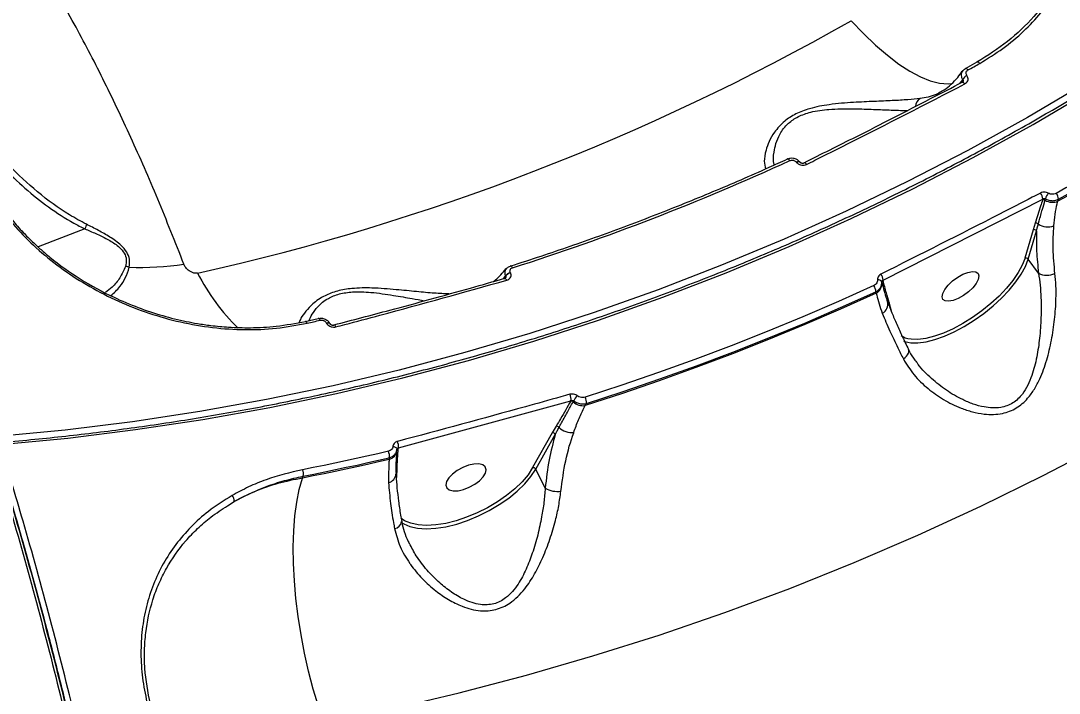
# Model space of a CAD drawing. Header units: millimetres. Extents: x -4335 to 4318, y -3792 to 3101.
# Drawn here: x 1755.5 to 1968.5, y 21.6 to 159.6 of the extents above; entities that cross this region are included whole.
import ezdxf

# ---------------------------------------------------------------- set-up
doc = ezdxf.new("R2010")
doc.units = ezdxf.units.MM
doc.layers.add('DIKOM_ОБЪЕКТ', color=7, linetype='Continuous')
doc.layers.add('DIKOM_РАЗМЕР_ОБЪЕКТА', color=7, linetype='Continuous')
doc.styles.add('style1', font='arial.ttf', dxfattribs={"width": 0.8})
doc.dimstyles.new('1-50', dxfattribs={"dimtxt": 300, "dimasz": 200, "dimexe": 100, "dimexo": 0, "dimgap": 100, "dimtad": 1, "dimtxsty": 'style1', "dimcen": 200, "dimclrd": 7, "dimclre": 7, "dimclrt": 7, "dimadec": 1, "dimazin": 2, "dimtfac": 1, "dimtmove": 0, "dimatfit": 2, "dimfxl": 0, "dimlwd": 25, "dimlwe": 18, "dimarcsym": 0})

# ---------------------------------------------------------------- blocks, each defined once
blk = doc.blocks.new('*D2')
at = {"layer": 'Defpoints', "color": 0, "transparency": 16777216}
for p in [(2711.72, 601.17), (-2007.01, 181.47), (-2007.01, -2298.93)]:
    blk.add_point(p, dxfattribs=at)
at = {"layer": 'DIKOM_РАЗМЕР_ОБЪЕКТА', "color": 7, "lineweight": 18, "transparency": 16777216}
for p, q in [((2711.72, 601.17), (2711.72, -2398.93)), ((-2007.01, 181.47), (-2007.01, -2398.93))]:
    blk.add_line(p, q, dxfattribs=at)
at = {"layer": 'DIKOM_РАЗМЕР_ОБЪЕКТА', "color": 7, "lineweight": 25, "transparency": 16777216}
blk.add_line((2511.72, -2298.93), (-1807.01, -2298.93), dxfattribs=at)
at = {"layer": 'DIKOM_РАЗМЕР_ОБЪЕКТА', "color": 7, "transparency": 16777216}
for points in [[(-1807.01, -2265.6), (-1807.01, -2332.27), (-2007.01, -2298.93)], [(2511.72, -2265.6), (2511.72, -2332.27), (2711.72, -2298.93)]]:
    blk.add_solid(points, dxfattribs=at)
at = {"layer": 'DIKOM_РАЗМЕР_ОБЪЕКТА', "color": 7, "transparency": 16777216, "insert": (-22.56, -2045.76), "char_height": 300, "attachment_point": 5, "style": 'style1'}
blk.add_mtext('4750', dxfattribs=at)

msp = doc.modelspace()

# ---------------------------------------------------------------- linework, layer by layer
at = {"layer": 'DIKOM_ОБЪЕКТ', "color": 7, "linetype": 'Continuous', "lineweight": 15}
for p, q in [((1949.32, 149.829), (1951.705, 151.176)), ((1948.126, 146.727), (1948.737, 147.506)), ((1948.752, 147.487), (1948.567, 146.957)), ((1948.658, 146.982), (1948.646, 146.976)), ((1948.737, 147.506), (1948.752, 147.487)), ((1949.601, 148.371), (1949.586, 148.39)), ((1914.612, 130.593), (1914.626, 130.573)), ((1915.345, 130.627), (1915.365, 130.6)), ((1916.208, 130.469), (1916.195, 130.463)), ((1932.394, 106.371), (1965.159, 123.029)), ((1965.159, 123.029), (1965.097, 122.818)), ((1965.618, 122.775), (1965.705, 123.074)), ((1968.283, 122.597), (1968.394, 122.984)), ((1963.614, 118.056), (1963.186, 116.704)), ((1768.668, 116.911), (1759.077, 113.205)), ((1963.186, 116.704), (1961.479, 110.871)), ((1962.161, 110.686), (1963.869, 116.519)), ((1961.479, 110.871), (1961.448, 110.769)), ((1964.299, 107.789), (1962.161, 110.686)), ((1854.483, 106.672), (1854.976, 107.191)), ((1854.987, 107.17), (1854.768, 106.736)), ((1854.817, 106.744), (1854.803, 106.741)), ((1854.976, 107.191), (1854.987, 107.17)), ((1855.977, 107.91), (1855.966, 107.931)), ((1932.407, 106.316), (1932.394, 106.371)), ((1930.913, 103.995), (1930.986, 103.699)), ((1932.858, 103.351), (1933.285, 102.005)), ((1933.683, 101.774), (1933.407, 102.737)), ((1933.3, 101.983), (1933.222, 102.165)), ((1934.172, 99.763), (1933.683, 101.774)), ((1813.898, 97.925), (1816.562, 98.529)), ((1818.192, 97.617), (1818.202, 97.596)), ((1819.773, 97.176), (1819.758, 97.172)), ((1939.304, 89.568), (1939.165, 89.781)), ((1832.989, 71.956), (1868.384, 81.637)), ((1868.384, 81.637), (1868.341, 81.56)), ((1868.825, 81.404), (1868.962, 81.646)), ((1871.323, 80.644), (1871.549, 81.056)), ((1864.548, 75.059), (1860.527, 67.906)), ((1861.151, 67.574), (1865.172, 74.727)), ((1865.359, 76.442), (1864.548, 75.059)), ((1832.614, 70.688), (1832.543, 69.626)), ((1832.691, 71.635), (1832.668, 71.359)), ((1832.972, 71.762), (1832.989, 71.956)), ((1831.123, 69.94), (1831.093, 69.585)), ((1813.313, 65.77), (1813.466, 66.153)), ((1832.573, 65.446), (1832.644, 66.26)), ((1832.644, 66.26), (1832.711, 67.473)), ((1863.1, 63.683), (1861.151, 67.574)), ((1797.952, 60.06), (1799.284, 60.954))]:
    msp.add_line(p, q, dxfattribs=at)
at = {"layer": 'DIKOM_ОБЪЕКТ', "color": 7, "linetype": 'Continuous', "lineweight": 15, "flags": 128}
for points in [[(2020.294, 178.421), (2009.042, 170.051), (1997.58, 161.994), (1985.917, 154.256), (1974.06, 146.843), (1962.017, 139.759), (1949.795, 133.008), (1937.403, 126.596), (1924.85, 120.526), (1912.142, 114.803), (1899.289, 109.429), (1886.298, 104.41), (1873.179, 99.747), (1859.94, 95.444), (1846.59, 91.504), (1833.137, 87.929), (1819.59, 84.722), (1805.958, 81.885), (1792.25, 79.42), (1778.475, 77.328), (1764.643, 75.611), (1750.761, 74.269)], [(1751.272, 72.64), (1765.196, 73.985), (1779.07, 75.708), (1792.887, 77.806), (1806.636, 80.279), (1820.309, 83.125), (1833.896, 86.341), (1847.39, 89.927), (1860.781, 93.878), (1874.06, 98.194), (1887.219, 102.871), (1900.248, 107.906), (1913.14, 113.296), (1925.886, 119.036), (1938.478, 125.124), (1950.907, 131.556), (1963.165, 138.327), (1975.245, 145.433), (1987.137, 152.868), (1998.836, 160.629), (2010.332, 168.71), (2021.618, 177.106)], [(1925.854, 159.608), (1928.371, 156.975), (1930.853, 154.606), (1933.282, 152.519), (1935.639, 150.732), (1937.905, 149.257), (1940.064, 148.107), (1942.096, 147.29), (1943.988, 146.813), (1945.725, 146.679), (1946.589, 146.75)], [(1949.84, 149.508), (1949.744, 149.617), (1949.65, 149.707), (1949.56, 149.776), (1949.478, 149.822), (1949.404, 149.843), (1949.343, 149.838), (1949.322, 149.83)], [(1951.705, 151.177), (1951.729, 151.186), (1951.79, 151.191), (1951.864, 151.17), (1951.947, 151.125), (1952.037, 151.056), (1952.132, 150.966), (1952.229, 150.858)], [(1949.145, 146.639), (1949.041, 146.765), (1948.939, 146.866), (1948.844, 146.939), (1948.758, 146.98), (1948.686, 146.989), (1948.658, 146.982)], [(1983.545, 133.268), (1981.607, 132.104), (1979.663, 130.949), (1977.715, 129.802), (1975.763, 128.664), (1973.806, 127.534), (1971.844, 126.413), (1969.878, 125.3), (1967.907, 124.196)], [(1968.394, 122.984), (1970.369, 124.091), (1972.34, 125.206), (1974.306, 126.33), (1976.268, 127.462), (1978.225, 128.603), (1980.177, 129.752), (1982.124, 130.91), (1984.067, 132.076)], [(1913.283, 130.905), (1913.196, 131.018), (1913.109, 131.112), (1913.025, 131.184), (1912.947, 131.232), (1912.876, 131.254), (1912.815, 131.25), (1912.809, 131.248)], [(1914.612, 130.593), (1914.756, 130.655), (1914.893, 130.699), (1915.021, 130.722), (1915.134, 130.724), (1915.229, 130.706), (1915.304, 130.667), (1915.345, 130.627)], [(1914.626, 130.573), (1914.77, 130.636), (1914.908, 130.679), (1915.035, 130.703), (1915.148, 130.705), (1915.244, 130.687), (1915.319, 130.648), (1915.361, 130.605)], [(1916.71, 130.133), (1916.606, 130.259), (1916.502, 130.359), (1916.404, 130.43), (1916.315, 130.47), (1916.237, 130.477), (1916.208, 130.469)], [(1984.066, 131.752), (1982.11, 130.577), (1980.148, 129.412), (1978.183, 128.254), (1976.212, 127.106), (1974.237, 125.966), (1972.257, 124.834), (1970.273, 123.711), (1968.283, 122.597)], [(1961.448, 110.769), (1960.935, 109.443), (1960.114, 107.92), (1959.034, 106.335), (1957.719, 104.723), (1956.197, 103.119), (1954.502, 101.558), (1952.671, 100.075), (1950.745, 98.702), (1948.764, 97.469), (1946.773, 96.403), (1944.815, 95.527), (1942.933, 94.861), (1941.169, 94.419), (1939.56, 94.211), (1938.142, 94.241), (1937.512, 94.347)], [(1856.426, 108.934), (1856.352, 109.053), (1856.277, 109.151), (1856.202, 109.227), (1856.131, 109.277), (1856.064, 109.301), (1856.005, 109.298)], [(1936.61, 93.912), (1936.863, 93.812), (1938.095, 93.536), (1939.557, 93.505), (1941.216, 93.719), (1943.036, 94.175), (1944.976, 94.862), (1946.996, 95.765), (1949.049, 96.864), (1951.091, 98.136), (1953.079, 99.552), (1954.967, 101.082), (1956.714, 102.691), (1958.284, 104.345), (1959.64, 106.008), (1960.753, 107.642), (1961.6, 109.213), (1962.161, 110.686)], [(1855.202, 106.366), (1855.124, 106.501), (1855.044, 106.611), (1854.965, 106.689), (1854.89, 106.735), (1854.822, 106.745), (1854.817, 106.744)], [(1948.787, 107.577), (1949.824, 107.985), (1950.737, 108.159), (1951.452, 108.084), (1951.91, 107.768), (1952.075, 107.235), (1951.934, 106.529), (1951.497, 105.707), (1950.8, 104.836), (1949.899, 103.986), (1948.868, 103.226), (1947.79, 102.617), (1946.753, 102.209), (1945.84, 102.036), (1945.125, 102.11), (1944.667, 102.427), (1944.502, 102.959), (1944.643, 103.665), (1945.08, 104.487), (1945.777, 105.359), (1946.678, 106.209), (1947.709, 106.969), (1948.787, 107.577)], [(1930.51, 105.25), (1923.258, 101.997), (1915.96, 98.855), (1908.617, 95.825), (1901.23, 92.906), (1893.801, 90.1), (1886.332, 87.406), (1878.824, 84.827), (1871.278, 82.361)], [(1930.986, 103.699), (1923.682, 100.421), (1916.332, 97.255), (1908.935, 94.202), (1901.495, 91.261), (1894.012, 88.435), (1886.488, 85.723), (1878.924, 83.126), (1871.323, 80.644)], [(1871.549, 81.056), (1879.112, 83.527), (1886.637, 86.112), (1894.123, 88.811), (1901.568, 91.624), (1908.972, 94.549), (1916.331, 97.587), (1923.646, 100.736), (1930.913, 103.995)], [(1816.942, 98.154), (1816.878, 98.275), (1816.811, 98.376), (1816.743, 98.453), (1816.676, 98.505), (1816.613, 98.529), (1816.562, 98.529)], [(1818.192, 97.617), (1818.345, 97.648), (1818.49, 97.66), (1818.621, 97.653), (1818.734, 97.627), (1818.826, 97.582), (1818.895, 97.521), (1818.924, 97.476)], [(1818.202, 97.596), (1818.356, 97.627), (1818.501, 97.639), (1818.631, 97.632), (1818.745, 97.606), (1818.837, 97.561), (1818.906, 97.5), (1818.937, 97.452)], [(1820.172, 96.801), (1820.092, 96.937), (1820.01, 97.045), (1819.928, 97.123), (1819.849, 97.167), (1819.777, 97.176), (1819.773, 97.176)], [(1937.512, 94.347), (1936.947, 94.509), (1936.119, 94.924)], [(1936.574, 90.205), (1936.918, 90.478), (1937.208, 90.773), (1937.436, 91.078), (1937.593, 91.384), (1937.674, 91.68), (1937.676, 91.957), (1937.609, 92.186)], [(1817.721, 15.52), (1831.644, 18.437), (1845.487, 21.7), (1859.243, 25.308), (1872.905, 29.257), (1886.464, 33.546), (1899.914, 38.173), (1913.247, 43.135), (1926.456, 48.429), (1939.533, 54.053), (1952.471, 60.002), (1965.263, 66.276), (1977.903, 72.868), (1990.383, 79.777), (2002.696, 86.998)], [(1830.942, 71.27), (1828.747, 70.765), (1826.551, 70.269), (1824.351, 69.782), (1822.15, 69.305), (1819.947, 68.838), (1817.741, 68.38), (1815.534, 67.931), (1813.324, 67.491)], [(1831.88, 72.282), (1832.052, 72.247), (1832.213, 72.197), (1832.357, 72.132), (1832.48, 72.055), (1832.578, 71.968), (1832.647, 71.874), (1832.687, 71.776), (1832.694, 71.676)], [(1831.093, 69.585), (1828.878, 69.074), (1826.661, 68.573), (1824.442, 68.082), (1822.22, 67.601), (1819.997, 67.129), (1817.771, 66.666), (1815.543, 66.213), (1813.313, 65.77)], [(1813.466, 66.153), (1815.68, 66.593), (1817.893, 67.043), (1820.103, 67.502), (1822.311, 67.971), (1824.518, 68.449), (1826.722, 68.936), (1828.924, 69.433), (1831.123, 69.94)], [(1847.36, 68.384), (1846.183, 67.936), (1845.062, 67.324), (1844.086, 66.596), (1843.335, 65.812), (1842.87, 65.036), (1842.728, 64.33), (1842.921, 63.752), (1843.434, 63.348), (1844.224, 63.151), (1845.227, 63.177), (1846.364, 63.424), (1847.54, 63.872), (1848.662, 64.485), (1849.638, 65.212), (1850.388, 65.996), (1850.854, 66.772), (1850.995, 67.478), (1850.802, 68.057), (1850.29, 68.461), (1849.5, 68.658), (1848.496, 68.631), (1847.36, 68.384)], [(1833.493, 56.725), (1834.073, 56.348), (1835.37, 55.801), (1836.923, 55.467), (1838.698, 55.353), (1840.655, 55.462), (1842.753, 55.79), (1844.946, 56.331), (1847.184, 57.074), (1849.42, 58), (1851.604, 59.092), (1853.689, 60.324), (1855.628, 61.669), (1857.38, 63.099), (1858.906, 64.581), (1860.172, 66.084), (1861.151, 67.574)], [(1860.527, 67.906), (1859.578, 66.461), (1858.35, 65.004), (1856.87, 63.566), (1855.171, 62.18), (1853.291, 60.875), (1851.269, 59.68), (1849.151, 58.622), (1846.983, 57.723), (1844.813, 57.004), (1842.687, 56.479), (1840.652, 56.16), (1838.754, 56.055), (1837.033, 56.166), (1835.527, 56.49), (1834.807, 56.755)], [(1817.721, 15.52), (1816.572, 18.929), (1815.518, 22.472), (1814.569, 26.119), (1813.732, 29.834), (1813.015, 33.586), (1812.426, 37.339), (1811.969, 41.059), (1811.648, 44.712), (1811.467, 48.265), (1811.428, 51.686), (1811.529, 54.944), (1811.772, 58.007), (1812.152, 60.85), (1812.668, 63.445), (1813.313, 65.77)], [(1834.807, 56.755), (1834.27, 57.02), (1833.483, 57.565)]]:
    msp.add_lwpolyline(points, dxfattribs=at)
at = {"layer": 'DIKOM_ОБЪЕКТ', "color": 7, "linetype": 'Continuous', "lineweight": 15}
for centre, radius, start, end in [((1685.872, 581.316), 485.21, 282.61182, 299.64299), ((1707.435, 581.315), 495.194, 299.3088, 299.62617), ((1950.356, 146.802), 1.765, 115.85256, 156.50003), ((1950.37, 146.783), 1.764, 115.83962, 156.50204), ((1941.033, 141.974), 1.961, 122.44602, 177.59483), ((1705.288, 584.614), 499.113, 287.62657, 294.62824), ((1962.96, 122.904), 2.203, 3.25616, 37.95025), ((1969.512, 121.867), 3.994, 143.9468, 162.40475), ((1966.28, 122.838), 2.119, 3.95491, 39.85594), ((1965.315, 122.272), 0.587, 58.95168, 111.71823), ((1967.124, 125.285), 2.927, 239.01908, 293.33357), ((1963.82, 117.494), 0.599, 45.2699, 110.18679), ((1966.171, 120.612), 3.312, 234.37597, 292.6369), ((1963.404, 116.158), 0.588, 37.84953, 111.72772), ((1961.697, 110.325), 0.588, 37.85024, 111.727), ((1776.88, 106.628), 2.568, 69.20097, 87.61872), ((1780.027, 171.552), 62.564, 267.95228, 278.24836), ((1829.606, 127.009), 42.386, 206.92762, 225.97249), ((1856.37, 106.359), 1.623, 104.4176, 149.17849), ((1856.381, 106.338), 1.623, 104.42279, 149.16943), ((1930.328, 106.343), 2.066, 0.76304, 37.93868), ((1966.033, 111.414), 4.019, 244.43575, 293.92109), ((1928.764, 103.996), 2.149, 359.99099, 35.69583), ((1929.879, 105.725), 2.308, 298.64268, 3.99633), ((1931.421, 105.609), 0.848, 32.0613, 101.26699), ((1932.642, 105.92), 0.461, 120.61978, 184.20061), ((1933.637, 102.347), 0.453, 120.53832, 203.71179), ((1931.263, 101.437), 2.109, 297.91342, 15.01326), ((1933.937, 101.359), 0.486, 121.52698, 160.99425), ((1706.216, 580.882), 495.264, 282.60244, 282.91879), ((1866.088, 81.899), 2.311, 353.49017, 27.19223), ((1868.406, 80.931), 0.632, 48.35495, 95.85625), ((1870.907, 83.762), 3.146, 228.57037, 277.5939), ((1872.223, 80.051), 3.631, 134.26833, 153.92965), ((1869.35, 81.28), 2.21, 354.17664, 29.29464), ((1864.612, 74.426), 0.636, 28.29413, 95.77998), ((1865.405, 75.792), 0.652, 34.93914, 93.97597), ((1868.556, 78.826), 3.732, 225.4727, 276.11803), ((1830.842, 72.292), 2.172, 351.1048, 27.11693), ((1828.895, 70.314), 2.259, 350.46015, 25.03272), ((1830.574, 71.628), 2.108, 284.24254, 353.85249), ((1833.089, 71.358), 0.421, 106.10683, 172.75306), ((1811.227, 66.593), 2.282, 348.88251, 23.19472), ((1830.5, 66.759), 1.996, 283.8539, 355.85052), ((1832.864, 67.023), 0.476, 108.84507, 143.56692), ((1860.591, 67.273), 0.636, 28.28265, 95.79146), ((1797.795, 61.153), 1.502, 352.35639, 43.92329), ((1865.671, 68.296), 5.281, 240.86224, 276.96595), ((1831.869, 57.176), 1.811, 280.52396, 349.99274)]:
    msp.add_arc(centre, radius, start, end, dxfattribs=at)
for points, knots in [([(2295.347, -332.233), (2295.84, -330.516), (2297.179, -325.857), (2298.649, -317.454), (2299.526, -306.808), (2299.521, -295.251), (2298.653, -282.855), (2296.918, -269.671), (2294.317, -255.736), (2290.835, -241.057), (2286.497, -225.674), (2281.321, -209.64), (2275.336, -193.031), (2268.566, -175.924), (2261.027, -158.367), (2252.714, -140.381), (2243.658, -122.005), (2233.893, -103.299), (2223.466, -84.35), (2212.424, -65.248), (2200.939, -46.284), (2189.045, -27.496), (2176.794, -8.913), (2164.075, 9.647), (2150.944, 28.105), (2137.457, 46.379), (2123.474, 64.646), (2108.996, 82.863), (2094.04, 100.99), (2078.836, 118.746), (2063.454, 136.051), (2047.965, 152.823), (2032.419, 169.004), (2016.839, 184.554), (2001.252, 199.462), (1985.706, 213.686), (1970.273, 227.164), (1955.031, 239.815), (1940.976, 250.897), (1932.121, 257.422), (1928.168, 260.334)], [0, 0, 0, 0, 0.0156522, 0.0424894, 0.0694113, 0.0963764, 0.1233415, 0.1502633, 0.1771006, 0.203938, 0.23086, 0.257825, 0.2847901, 0.311712, 0.3385494, 0.3653868, 0.3923086, 0.4192737, 0.4462386, 0.4731606, 0.499998, 0.5258462, 0.55177, 0.5777322, 0.6036945, 0.6296183, 0.6554665, 0.6823039, 0.7092259, 0.736191, 0.7631561, 0.7900781, 0.8169154, 0.8437529, 0.8706749, 0.89764, 0.9246051, 0.9515272, 0.9783645, 1, 1, 1, 1]), ([(1789.003, 109.636), (1787.227, 114.134), (1783.676, 123.131), (1778.119, 135.794), (1772.403, 147.809), (1766.315, 159.474), (1759.873, 170.634), (1753.079, 181.141), (1746.095, 190.688), (1738.934, 199.195), (1731.613, 206.6), (1724.367, 212.669), (1717.219, 217.451), (1710.193, 221.01), (1703.088, 223.498), (1695.933, 224.68), (1691, 225.018), (1688.499, 224.611), (1688.378, 224.591)], [0, 0, 0, 0, 0.061174, 0.122348, 0.1841307, 0.2459136, 0.3142128, 0.3825654, 0.4508641, 0.5211759, 0.5915468, 0.661857, 0.7280083, 0.7942089, 0.8603583, 0.9284175, 0.9965322, 1, 1, 1, 1]), ([(1952.229, 150.858), (1953.842, 151.848), (1957.069, 153.83), (1961.248, 157.348), (1964.866, 161.171), (1967.884, 165.253), (1970.344, 169.597), (1972.188, 174.153), (1973.416, 178.843), (1974.013, 183.602), (1973.949, 188.356), (1973.25, 193.037), (1971.94, 197.551), (1970.018, 201.821), (1967.592, 205.836), (1965.536, 208.248), (1964.51, 209.453)], [0, 0, 0, 0, 0.0751084, 0.1502147, 0.2212828, 0.2925773, 0.3636453, 0.43477, 0.506124, 0.5772492, 0.6483401, 0.7196578, 0.7907514, 0.8604275, 0.9303188, 1, 1, 1, 1]), ([(1972.651, 189.659), (1972.781, 188.735), (1973.128, 186.285), (1972.974, 182.224), (1972.277, 177.578), (1970.939, 173.008), (1968.989, 168.593), (1966.466, 164.385), (1962.925, 159.856), (1958.131, 155.203), (1953.808, 152.47), (1951.647, 151.104)], [0, 0, 0, 0, 0.0635697, 0.1685144, 0.2737953, 0.378744, 0.4836756, 0.5889421, 0.6938738, 0.8469367, 1, 1, 1, 1]), ([(1750.955, 73.061), (1753.179, 73.254), (1759.633, 73.815), (1770.29, 74.983), (1782.905, 76.666), (1795.47, 78.666), (1807.977, 80.974), (1820.421, 83.593), (1832.793, 86.518), (1845.088, 89.751), (1857.298, 93.287), (1869.417, 97.126), (1881.439, 101.266), (1893.357, 105.703), (1905.163, 110.437), (1916.853, 115.463), (1928.419, 120.78), (1939.856, 126.385), (1951.157, 132.274), (1962.315, 138.444), (1973.325, 144.892), (1984.182, 151.615), (1994.878, 158.607), (2005.406, 165.87), (2014.098, 172.17), (2019.254, 176.083), (2021.008, 177.414)], [0, 0, 0, 0, 0.0228184, 0.0662181, 0.1096179, 0.1530183, 0.1964189, 0.2398195, 0.28322, 0.3266208, 0.3700211, 0.413422, 0.4568226, 0.5002232, 0.5436238, 0.5870243, 0.6304247, 0.6738252, 0.7172253, 0.7606257, 0.8040259, 0.847426, 0.890826, 0.9342257, 0.9776253, 1, 1, 1, 1]), ([(1726.963, 169.34), (1727.634, 167.697), (1729.456, 163.239), (1732.889, 156.127), (1737.413, 148.123), (1742.539, 140.468), (1747.441, 134.295), (1752.09, 129.241), (1756.34, 125.186), (1761.176, 121.314), (1765.346, 118.602), (1767.917, 117.293), (1768.668, 116.911)], [0, 0, 0, 0, 0.0783345, 0.2125921, 0.3472661, 0.4817925, 0.6158497, 0.6916664, 0.7820721, 0.8726188, 0.9628131, 1, 1, 1, 1]), ([(1944.397, 145.163), (1944.58, 145.255), (1945.292, 145.613), (1946.408, 146.542), (1947.653, 147.804), (1948.342, 148.836), (1948.638, 149.279)], [0, 0, 0, 0, 0.1122706, 0.4387309, 0.7591075, 1, 1, 1, 1]), ([(1948.706, 149.233), (1948.647, 149.158), (1948.521, 148.996), (1948.426, 148.616), (1948.43, 148.127), (1948.591, 147.726), (1948.72, 147.532), (1948.737, 147.506)], [0, 0, 0, 0, 0.1547991, 0.3361021, 0.6455694, 0.9524499, 1, 1, 1, 1]), ([(1948.684, 149.21), (1948.768, 149.34), (1948.931, 149.594), (1949.201, 149.738), (1949.333, 149.809)], [0, 0, 0, 0, 0.511032, 1, 1, 1, 1]), ([(1949.586, 148.39), (1949.577, 148.403), (1949.509, 148.494), (1949.423, 148.684), (1949.413, 148.926), (1949.481, 149.157), (1949.612, 149.356), (1949.77, 149.461), (1949.84, 149.508)], [0, 0, 0, 0, 0.0340178, 0.2522576, 0.4704887, 0.5979731, 0.8193378, 1, 1, 1, 1]), ([(1916.201, 130.485), (1919.753, 132.255), (1928.396, 136.563), (1939.216, 142.078), (1946.487, 145.871), (1948.65, 146.999)], [0, 0, 0, 0, 0.3288869, 0.8003667, 1, 1, 1, 1]), ([(1948.646, 146.979), (1948.656, 146.984), (1948.714, 147.01), (1948.771, 147.066), (1948.802, 147.113), (1948.803, 147.119), (1948.803, 147.121)], [0, 0, 0, 0, 0.0795083, 0.4494438, 0.8533679, 1, 1, 1, 1]), ([(1948.752, 147.487), (1948.77, 147.462), (1948.816, 147.398), (1948.843, 147.268), (1948.815, 147.169), (1948.802, 147.121)], [0, 0, 0, 0, 0.2434754, 0.6309389, 1, 1, 1, 1]), ([(1949.145, 146.639), (1949.281, 146.726), (1949.553, 146.901), (1949.795, 147.29), (1949.871, 147.716), (1949.789, 148.092), (1949.653, 148.293), (1949.601, 148.371)], [0, 0, 0, 0, 0.2182879, 0.4367871, 0.6530668, 0.8657592, 1, 1, 1, 1]), ([(1916.71, 130.133), (1917.268, 130.412), (1920.059, 131.803), (1930.858, 137.216), (1941.121, 142.504), (1949.145, 146.639)], [0, 0, 0, 0, 0.051709, 0.258553, 1, 1, 1, 1]), ([(1944.356, 145.086), (1943.999, 144.873), (1942.666, 144.077), (1941.116, 143.818), (1939.98, 143.629)], [0, 0, 0, 0, 0.2677586, 1, 1, 1, 1]), ([(1939.98, 143.629), (1939.184, 143.55), (1937.567, 143.39), (1934.336, 143.206), (1930.602, 143.052), (1927.041, 142.903), (1923.909, 142.686), (1921.558, 142.438), (1919.34, 142.078), (1916.999, 141.527), (1914.438, 140.564), (1912.383, 139.213), (1911.023, 137.902), (1909.9, 136.478), (1908.972, 134.792), (1908.245, 132.729), (1907.919, 130.694), (1908.177, 129.705), (1908.303, 129.22)], [0, 0, 0, 0, 0.0804263, 0.1631472, 0.2477756, 0.3344279, 0.3816136, 0.4294015, 0.4661551, 0.5036987, 0.5586286, 0.613687, 0.6502762, 0.687828, 0.7510851, 0.8159294, 0.9096276, 1, 1, 1, 1]), ([(1769.007, 117.846), (1767.838, 118.472), (1764.305, 120.365), (1758.864, 124.387), (1752.381, 130.489), (1747.33, 136.126), (1744.593, 140.093), (1743.837, 141.188)], [0, 0, 0, 0, 0.1153929, 0.3487084, 0.5823902, 0.8848118, 1, 1, 1, 1]), ([(1910.091, 130.016), (1910.063, 130.105), (1909.846, 130.785), (1909.945, 132.323), (1910.369, 134.413), (1911.048, 136.08), (1911.967, 137.491), (1913.102, 138.744), (1914.937, 140.018), (1917.278, 140.836), (1919.434, 141.242), (1921.499, 141.459), (1923.719, 141.552), (1926.661, 141.551), (1930.069, 141.439), (1933.601, 141.298), (1936.098, 141.212), (1937.163, 141.203), (1937.416, 141.201)], [0, 0, 0, 0, 0.0169469, 0.1303518, 0.2036916, 0.2784579, 0.3194399, 0.3614269, 0.4214201, 0.481325, 0.5223552, 0.5645784, 0.6189405, 0.6741009, 0.7736283, 0.8753326, 0.9703524, 1, 1, 1, 1]), ([(1856.004, 109.297), (1858.095, 109.971), (1864.166, 111.926), (1874.141, 115.393), (1885.89, 119.792), (1897.525, 124.494), (1906.475, 128.365), (1911.543, 130.672), (1912.801, 131.245)], [0, 0, 0, 0, 0.1082669, 0.3141933, 0.5201225, 0.7260523, 0.9319819, 1, 1, 1, 1]), ([(1915.384, 130.533), (1915.257, 130.681), (1914.99, 130.991), (1914.48, 131.251), (1913.921, 131.387), (1913.333, 131.396), (1912.931, 131.243), (1912.729, 131.165)], [0, 0, 0, 0, 0.2044048, 0.4300633, 0.5634217, 0.7803045, 1, 1, 1, 1]), ([(1913.283, 130.905), (1913.285, 130.906), (1913.38, 130.948), (1913.588, 131.009), (1913.877, 131.005), (1914.159, 130.937), (1914.415, 130.811), (1914.548, 130.663), (1914.612, 130.593)], [0, 0, 0, 0, 0.0044369, 0.2198317, 0.4356148, 0.5683025, 0.7938637, 1, 1, 1, 1]), ([(1914.626, 130.573), (1914.689, 130.5), (1914.85, 130.312), (1915.225, 130.085), (1915.721, 129.95), (1916.249, 129.953), (1916.557, 130.073), (1916.71, 130.133)], [0, 0, 0, 0, 0.134254, 0.3469613, 0.563223, 0.7817413, 1, 1, 1, 1]), ([(1915.362, 130.607), (1915.376, 130.589), (1915.403, 130.553), (1915.504, 130.483), (1915.639, 130.426), (1915.804, 130.392), (1915.977, 130.395), (1916.117, 130.426), (1916.173, 130.456), (1916.194, 130.467)], [0, 0, 0, 0, 0.1417977, 0.2877457, 0.4279593, 0.5782152, 0.7368239, 0.901596, 1, 1, 1, 1]), ([(1748.315, 125.911), (1749.248, 124.347), (1751.114, 121.221), (1754.846, 116.707), (1759.192, 112.434), (1764.153, 108.495), (1769.634, 104.976), (1775.546, 101.958), (1781.793, 99.508), (1788.277, 97.69), (1794.881, 96.547), (1801.489, 96.126), (1808.024, 96.378), (1812.191, 97.159), (1814.276, 97.55)], [0, 0, 0, 0, 0.0836189, 0.1671663, 0.2504179, 0.333853, 0.417304, 0.5004893, 0.5837392, 0.6671384, 0.7504589, 0.8333972, 0.9166283, 1, 1, 1, 1]), ([(1748.943, 125.791), (1749.701, 124.502), (1751.104, 122.112), (1753.566, 118.906), (1755.832, 116.338), (1757.843, 114.318), (1759.687, 112.624), (1762.794, 109.994), (1767.634, 106.529), (1773.816, 103.145), (1779.56, 100.713), (1784.536, 99.064), (1788.626, 98.057), (1791.922, 97.44), (1794.812, 97.018), (1798.446, 96.678), (1802.939, 96.568), (1808.268, 96.851), (1811.958, 97.549), (1813.947, 97.926)], [0, 0, 0, 0, 0.0700948, 0.1299191, 0.1789175, 0.217478, 0.2495577, 0.2821813, 0.3829603, 0.4841508, 0.5522213, 0.6193346, 0.6817624, 0.711018, 0.746251, 0.7926566, 0.8501619, 0.9191992, 1, 1, 1, 1]), ([(1964.697, 124.259), (1964.137, 123.97), (1961.339, 122.523), (1950.415, 116.898), (1940.069, 111.694), (1931.957, 107.614)], [0, 0, 0, 0, 0.0512238, 0.2561272, 1, 1, 1, 1]), ([(1966.283, 124.217), (1966.242, 124.239), (1966.054, 124.339), (1965.675, 124.444), (1965.154, 124.444), (1964.849, 124.321), (1964.697, 124.259)], [0, 0, 0, 0, 0.0855753, 0.3893361, 0.6947824, 1, 1, 1, 1]), ([(1967.907, 124.196), (1967.757, 124.13), (1967.458, 123.998), (1966.938, 123.984), (1966.541, 124.083), (1966.338, 124.188), (1966.283, 124.217)], [0, 0, 0, 0, 0.2968869, 0.5940277, 0.8894866, 1, 1, 1, 1]), ([(1965.097, 122.818), (1964.974, 122.401), (1964.509, 120.827), (1963.993, 119.23), (1963.614, 118.056)], [0, 0, 0, 0, 0.2646957, 1, 1, 1, 1]), ([(1964.242, 117.92), (1964.3, 118.123), (1964.587, 119.14), (1965.037, 120.767), (1965.44, 122.159), (1965.618, 122.775)], [0, 0, 0, 0, 0.1222936, 0.6114323, 1, 1, 1, 1]), ([(1965.159, 123.029), (1965.212, 123.059), (1965.317, 123.116), (1965.496, 123.137), (1965.627, 123.112), (1965.691, 123.081), (1965.705, 123.074)], [0, 0, 0, 0, 0.3129909, 0.619639, 0.9170585, 1, 1, 1, 1]), ([(1965.705, 123.074), (1965.797, 123.026), (1966.133, 122.848), (1966.792, 122.676), (1967.652, 122.68), (1968.147, 122.883), (1968.394, 122.984)], [0, 0, 0, 0, 0.1105909, 0.4063209, 0.7035084, 1, 1, 1, 1]), ([(1967.446, 117.555), (1967.61, 119.117), (1967.795, 120.887), (1968.232, 122.417), (1968.283, 122.597)], [0, 0, 0, 0, 0.8821296, 1, 1, 1, 1]), ([(1769.007, 117.846), (1769.002, 117.826), (1768.972, 117.708), (1768.881, 117.422), (1768.747, 117.095), (1768.674, 116.917)], [0, 0, 0, 0, 0.0844594, 0.5004986, 1, 1, 1, 1]), ([(1777.791, 109.028), (1777.857, 109.571), (1777.977, 110.557), (1777.363, 112.154), (1775.977, 113.758), (1773.888, 115.228), (1771.443, 116.608), (1769.825, 117.43), (1769.007, 117.846)], [0, 0, 0, 0, 0.1672724, 0.3043238, 0.441675, 0.6370346, 0.8167242, 1, 1, 1, 1]), ([(1963.869, 116.519), (1963.919, 116.721), (1964.035, 117.187), (1964.167, 117.655), (1964.242, 117.92)], [0, 0, 0, 0, 0.4353471, 1, 1, 1, 1]), ([(1967.662, 107.741), (1967.495, 109.471), (1967.157, 112.972), (1967.349, 116.016), (1967.446, 117.555)], [0, 0, 0, 0, 0.4942507, 1, 1, 1, 1]), ([(1768.668, 116.911), (1768.669, 116.912), (1768.671, 116.913), (1768.673, 116.915), (1768.674, 116.916), (1768.674, 116.917)], [0, 0, 0, 0, 0.4507823, 0.8267974, 1, 1, 1, 1]), ([(1768.674, 116.917), (1768.675, 116.916), (1768.851, 116.841), (1769.799, 116.437), (1771.531, 115.682), (1773.794, 114.545), (1775.694, 113.304), (1776.877, 111.923), (1777.304, 110.52), (1777.099, 109.667), (1776.986, 109.194)], [0, 0, 0, 0, 0.0002714, 0.0414522, 0.224301, 0.4065791, 0.5849839, 0.7124806, 0.8404602, 1, 1, 1, 1]), ([(1963.869, 116.519), (1963.844, 115.155), (1963.795, 112.405), (1964.13, 109.336), (1964.299, 107.789)], [0, 0, 0, 0, 0.4960508, 1, 1, 1, 1]), ([(1776.986, 109.194), (1776.63, 108.392), (1775.907, 106.771), (1774.436, 104.961), (1773.366, 104.184), (1772.885, 103.835)], [0, 0, 0, 0, 0.3496548, 0.7077407, 1, 1, 1, 1]), ([(1774.033, 103.208), (1774.662, 103.776), (1775.74, 104.748), (1777.06, 106.768), (1777.546, 108.271), (1777.791, 109.028)], [0, 0, 0, 0, 0.410031, 0.7025144, 1, 1, 1, 1]), ([(1791.815, 107.813), (1791.718, 107.799), (1791.515, 107.769), (1791.091, 107.817), (1790.598, 107.976), (1789.933, 108.35), (1789.49, 108.788), (1789.167, 109.266), (1789.068, 109.488), (1789.003, 109.636)], [0, 0, 0, 0, 0.0767626, 0.1605142, 0.3174143, 0.4661341, 0.7625201, 0.8428522, 1, 1, 1, 1]), ([(1852.432, 106.088), (1852.445, 106.097), (1852.981, 106.455), (1853.887, 107.318), (1854.737, 108.327), (1855.107, 108.767)], [0, 0, 0, 0, 0.0144241, 0.5707076, 1, 1, 1, 1]), ([(1855.155, 108.718), (1855.125, 108.692), (1855.013, 108.594), (1854.881, 108.294), (1854.788, 107.836), (1854.874, 107.426), (1854.964, 107.218), (1854.976, 107.191)], [0, 0, 0, 0, 0.0737243, 0.272483, 0.6116024, 0.9479115, 1, 1, 1, 1]), ([(1855.129, 108.703), (1855.257, 108.843), (1855.5, 109.108), (1855.846, 109.226), (1856.01, 109.282)], [0, 0, 0, 0, 0.5262471, 1, 1, 1, 1]), ([(1855.966, 107.931), (1855.959, 107.944), (1855.909, 108.042), (1855.86, 108.236), (1855.895, 108.465), (1856.006, 108.669), (1856.172, 108.833), (1856.347, 108.903), (1856.426, 108.934)], [0, 0, 0, 0, 0.0340125, 0.25225, 0.4706026, 0.5979399, 0.8192869, 1, 1, 1, 1]), ([(1819.767, 97.195), (1823.597, 98.202), (1832.918, 100.651), (1844.604, 103.851), (1852.471, 106.097), (1854.811, 106.765)], [0, 0, 0, 0, 0.3289016, 0.8003941, 1, 1, 1, 1]), ([(1854.706, 106.721), (1854.753, 106.73), (1854.854, 106.75), (1854.95, 106.803), (1854.987, 106.843), (1854.985, 106.84), (1854.983, 106.838)], [0, 0, 0, 0, 0.2304332, 0.4942573, 0.7773708, 1, 1, 1, 1]), ([(1854.987, 107.17), (1855, 107.144), (1855.033, 107.075), (1855.037, 106.958), (1854.997, 106.879), (1854.98, 106.845)], [0, 0, 0, 0, 0.2660134, 0.6895388, 1, 1, 1, 1]), ([(1855.202, 106.366), (1855.352, 106.423), (1855.653, 106.538), (1855.964, 106.859), (1856.119, 107.245), (1856.109, 107.613), (1856.014, 107.827), (1855.977, 107.91)], [0, 0, 0, 0, 0.2182993, 0.4367894, 0.6530318, 0.8657729, 1, 1, 1, 1]), ([(1931.957, 107.614), (1931.921, 107.594), (1931.744, 107.5), (1931.482, 107.268), (1931.262, 106.877), (1931.258, 106.586), (1931.255, 106.441)], [0, 0, 0, 0, 0.0810198, 0.3907979, 0.6951776, 1, 1, 1, 1]), ([(1936.574, 90.205), (1937.246, 89.099), (1938.591, 86.887), (1941.495, 84.123), (1944.764, 81.811), (1947.884, 80.266), (1950.712, 79.316), (1952.949, 78.875), (1955.033, 78.774), (1957.299, 79.022), (1959.822, 79.994), (1961.97, 81.879), (1963.488, 84.007), (1964.84, 86.626), (1966.04, 89.985), (1967.005, 94.105), (1967.646, 98.348), (1967.898, 102.105), (1967.895, 105.255), (1967.74, 106.912), (1967.662, 107.741)], [0, 0, 0, 0, 0.0754472, 0.151029, 0.2213865, 0.2917233, 0.3346576, 0.3775434, 0.4104257, 0.4432568, 0.4962491, 0.5490803, 0.5889881, 0.6289741, 0.6969452, 0.7650094, 0.8363509, 0.9076307, 0.953829, 1, 1, 1, 1]), ([(1964.299, 107.789), (1964.413, 106.985), (1964.642, 105.365), (1964.83, 102.315), (1964.842, 98.662), (1964.563, 94.57), (1963.982, 90.574), (1963.169, 87.344), (1962.137, 84.807), (1960.942, 82.797), (1959.119, 81.027), (1956.871, 80.214), (1954.837, 80.113), (1952.934, 80.344), (1950.87, 80.923), (1948.244, 82.031), (1945.308, 83.741), (1942.269, 86.197), (1940.198, 88.165), (1939.406, 89.408), (1939.304, 89.568)], [0, 0, 0, 0, 0.0502583, 0.1013026, 0.1788157, 0.2581323, 0.3309436, 0.4052831, 0.4463655, 0.4883984, 0.541326, 0.5939873, 0.6270865, 0.6612142, 0.7064273, 0.75241, 0.8284344, 0.9060171, 0.987855, 1, 1, 1, 1]), ([(1843.329, 103.544), (1842.366, 103.587), (1840.375, 103.675), (1836.714, 104.014), (1833.22, 104.372), (1830.113, 104.639), (1827.764, 104.774), (1825.522, 104.796), (1823.12, 104.671), (1820.422, 104.217), (1818.141, 103.341), (1816.551, 102.393), (1815.165, 101.31), (1813.939, 99.989), (1812.997, 98.658), (1812.734, 97.981), (1812.629, 97.71)], [0, 0, 0, 0, 0.1021956, 0.2113706, 0.3231585, 0.3840317, 0.4456778, 0.4930966, 0.5415266, 0.6123917, 0.6834212, 0.7306226, 0.7790681, 0.8606739, 0.9443298, 1, 1, 1, 1]), ([(1820.172, 96.801), (1820.773, 96.959), (1823.783, 97.751), (1835.433, 100.845), (1846.528, 103.943), (1855.202, 106.366)], [0, 0, 0, 0, 0.0517115, 0.2585565, 1, 1, 1, 1]), ([(1931.255, 106.441), (1931.253, 106.296), (1931.248, 106.006), (1931.029, 105.616), (1930.756, 105.373), (1930.562, 105.276), (1930.51, 105.25)], [0, 0, 0, 0, 0.2954129, 0.5903329, 0.8900829, 1, 1, 1, 1]), ([(1930.913, 103.995), (1930.999, 104.043), (1931.32, 104.221), (1931.77, 104.651), (1932.13, 105.325), (1932.136, 105.814), (1932.14, 106.059)], [0, 0, 0, 0, 0.1092345, 0.4079327, 0.7030886, 1, 1, 1, 1]), ([(1932.14, 106.059), (1932.142, 106.104), (1932.147, 106.195), (1932.228, 106.298), (1932.319, 106.35), (1932.381, 106.367), (1932.394, 106.371)], [0, 0, 0, 0, 0.2864889, 0.5897124, 0.9137611, 1, 1, 1, 1]), ([(1932.14, 106.059), (1932.147, 106.031), (1932.161, 105.973), (1932.175, 105.915), (1932.182, 105.886)], [0, 0, 0, 0, 0.4880141, 1, 1, 1, 1]), ([(1932.182, 105.886), (1932.218, 105.742), (1932.397, 105.021), (1932.626, 104.108), (1932.864, 103.336), (1932.921, 103.153)], [0, 0, 0, 0, 0.1601626, 0.8007988, 1, 1, 1, 1]), ([(1933.407, 102.737), (1933.3, 103.078), (1932.933, 104.249), (1932.625, 105.459), (1932.407, 106.316)], [0, 0, 0, 0, 0.2911875, 1, 1, 1, 1]), ([(1814.658, 98.097), (1814.848, 98.519), (1815.265, 99.441), (1816.224, 100.738), (1817.399, 101.846), (1818.759, 102.784), (1820.808, 103.629), (1823.263, 103.985), (1825.455, 104.005), (1827.521, 103.874), (1829.714, 103.612), (1832.587, 103.169), (1835.543, 102.636), (1837.496, 102.307), (1838.317, 102.169)], [0, 0, 0, 0, 0.0895174, 0.1955334, 0.2536355, 0.3131713, 0.3982366, 0.4831766, 0.5413501, 0.6012209, 0.6783016, 0.7565105, 0.8976328, 1, 1, 1, 1]), ([(1930.986, 103.699), (1931.022, 103.57), (1931.202, 102.915), (1931.543, 101.585), (1932.014, 100.246), (1932.251, 99.574)], [0, 0, 0, 0, 0.1088976, 0.5528175, 1, 1, 1, 1]), ([(1933.306, 101.985), (1933.33, 101.919), (1933.578, 101.215), (1934.199, 99.676), (1935.18, 97.361), (1936.314, 94.861), (1937.182, 93.075), (1937.612, 92.188)], [0, 0, 0, 0, 0.0252431, 0.2660221, 0.5103056, 0.7568484, 1, 1, 1, 1]), ([(1816.567, 98.518), (1816.783, 98.551), (1817.248, 98.624), (1817.976, 98.416), (1818.61, 97.999), (1818.849, 97.586), (1818.96, 97.393)], [0, 0, 0, 0, 0.2278693, 0.491878, 0.763708, 1, 1, 1, 1]), ([(1816.942, 98.154), (1816.944, 98.155), (1817.045, 98.177), (1817.262, 98.195), (1817.546, 98.139), (1817.81, 98.024), (1818.039, 97.858), (1818.142, 97.695), (1818.192, 97.617)], [0, 0, 0, 0, 0.0043417, 0.2198485, 0.4356188, 0.5682743, 0.7938367, 1, 1, 1, 1]), ([(1932.251, 99.574), (1932.743, 98.385), (1933.645, 96.21), (1935.179, 92.969), (1936.186, 90.975), (1936.574, 90.205)], [0, 0, 0, 0, 0.4251157, 0.7780786, 1, 1, 1, 1]), ([(1814.276, 97.55), (1814.233, 97.629), (1814.147, 97.788), (1814.03, 97.908), (1813.97, 97.911), (1813.95, 97.912)], [0, 0, 0, 0, 0.4000853, 0.8000446, 1, 1, 1, 1]), ([(1818.202, 97.596), (1818.25, 97.517), (1818.374, 97.311), (1818.7, 97.029), (1819.163, 96.812), (1819.683, 96.717), (1820.009, 96.773), (1820.172, 96.801)], [0, 0, 0, 0, 0.134269, 0.3469932, 0.5632708, 0.7817329, 1, 1, 1, 1]), ([(1818.92, 97.485), (1818.924, 97.477), (1818.929, 97.467), (1818.934, 97.458), (1818.935, 97.456)], [0, 0, 0, 0, 0.7861877, 1, 1, 1, 1]), ([(1818.937, 97.454), (1818.945, 97.439), (1818.961, 97.408), (1819.04, 97.328), (1819.159, 97.249), (1819.317, 97.183), (1819.495, 97.149), (1819.655, 97.149), (1819.727, 97.168), (1819.758, 97.176)], [0, 0, 0, 0, 0.140849, 0.2830577, 0.4192454, 0.5675626, 0.7236032, 0.8839309, 1, 1, 1, 1]), ([(1937.599, 92.179), (1937.602, 92.171), (1937.853, 91.552), (1938.404, 90.663), (1939.056, 89.833), (1939.272, 89.559)], [0, 0, 0, 0, 0.0089271, 0.6719761, 1, 1, 1, 1]), ([(1868.144, 82.955), (1867.538, 82.784), (1864.511, 81.931), (1852.7, 78.626), (1841.532, 75.631), (1832.776, 73.283)], [0, 0, 0, 0, 0.0512241, 0.2561253, 1, 1, 1, 1]), ([(1868.341, 81.56), (1867.655, 80.353), (1866.687, 78.651), (1865.659, 76.94), (1865.359, 76.442)], [0, 0, 0, 0, 0.7088239, 1, 1, 1, 1]), ([(1865.939, 76.165), (1866.055, 76.376), (1866.634, 77.428), (1867.589, 79.186), (1868.433, 80.699), (1868.825, 81.404)], [0, 0, 0, 0, 0.1179063, 0.5894822, 1, 1, 1, 1]), ([(1869.689, 82.651), (1869.666, 82.668), (1869.51, 82.785), (1869.167, 82.951), (1868.642, 83.049), (1868.31, 82.986), (1868.144, 82.955)], [0, 0, 0, 0, 0.0523626, 0.3650169, 0.6827045, 1, 1, 1, 1]), ([(1868.384, 81.637), (1868.448, 81.663), (1868.572, 81.713), (1868.767, 81.721), (1868.896, 81.685), (1868.954, 81.651), (1868.962, 81.646)], [0, 0, 0, 0, 0.3345738, 0.6549096, 0.9517408, 1, 1, 1, 1]), ([(1868.962, 81.646), (1869.021, 81.601), (1869.302, 81.386), (1869.895, 81.096), (1870.753, 80.921), (1871.284, 81.011), (1871.549, 81.056)], [0, 0, 0, 0, 0.081397, 0.3857813, 0.6937245, 1, 1, 1, 1]), ([(1871.278, 82.361), (1871.114, 82.325), (1870.786, 82.253), (1870.259, 82.335), (1869.895, 82.498), (1869.725, 82.624), (1869.689, 82.651)], [0, 0, 0, 0, 0.3077292, 0.6158796, 0.9190974, 1, 1, 1, 1]), ([(1868.954, 75.115), (1869.27, 75.995), (1869.904, 77.762), (1870.707, 79.534), (1871.222, 80.462), (1871.323, 80.644)], [0, 0, 0, 0, 0.4439015, 0.8911329, 1, 1, 1, 1]), ([(1865.172, 74.727), (1864.716, 73.021), (1863.794, 69.571), (1863.333, 65.66), (1863.1, 63.683)], [0, 0, 0, 0, 0.4947655, 1, 1, 1, 1]), ([(1865.172, 74.727), (1865.281, 74.939), (1865.528, 75.418), (1865.792, 75.897), (1865.939, 76.165)], [0, 0, 0, 0, 0.4403785, 1, 1, 1, 1]), ([(1866.312, 63.054), (1866.603, 65.174), (1867.195, 69.475), (1868.308, 73.287), (1868.95, 75.104), (1868.954, 75.115)], [0, 0, 0, 0, 0.4913993, 0.9970731, 1, 1, 1, 1]), ([(1696.003, -586.058), (1697.513, -585.572), (1701.612, -584.253), (1708.185, -581.012), (1715.658, -576.004), (1722.942, -569.694), (1730.005, -562.138), (1736.814, -553.361), (1743.346, -543.382), (1749.583, -532.193), (1755.52, -519.836), (1761.144, -506.361), (1766.427, -491.832), (1771.344, -476.314), (1775.877, -459.849), (1780.01, -442.443), (1783.745, -424.145), (1787.073, -405.019), (1789.98, -385.156), (1792.451, -364.648), (1794.45, -343.81), (1795.983, -322.695), (1797.078, -301.366), (1797.753, -279.621), (1798.005, -257.556), (1797.834, -235.266), (1797.229, -212.528), (1796.161, -189.364), (1794.623, -165.813), (1792.636, -142.236), (1790.21, -118.744), (1787.355, -95.446), (1784.078, -72.417), (1780.374, -49.701), (1776.259, -27.329), (1771.748, -5.369), (1766.866, 16.082), (1761.626, 36.907), (1756.426, 55.792), (1752.863, 67.441), (1751.272, 72.64)], [0, 0, 0, 0, 0.0156523, 0.0424897, 0.0694115, 0.0963765, 0.1233416, 0.1502635, 0.1771009, 0.2039381, 0.23086, 0.2578252, 0.2847902, 0.311712, 0.3385495, 0.3653868, 0.3923086, 0.4192736, 0.4462388, 0.4731606, 0.499998, 0.5258463, 0.55177, 0.5777323, 0.6036945, 0.6296183, 0.6554665, 0.6823039, 0.7092259, 0.736191, 0.7631561, 0.7900781, 0.8169154, 0.8437529, 0.8706749, 0.89764, 0.9246051, 0.9515271, 0.9783644, 1, 1, 1, 1]), ([(1749.398, 72.488), (1750.552, 68.735), (1753.662, 58.626), (1758.47, 41.56), (1763.724, 21.192), (1768.674, 0.026), (1773.295, -21.883), (1777.561, -44.479), (1781.379, -67.263), (1784.746, -90.153), (1787.669, -113.066), (1790.197, -136.374), (1792.302, -160.014), (1793.967, -183.907), (1795.155, -207.53), (1795.875, -230.807), (1796.141, -253.672), (1795.96, -276.497), (1795.312, -299.201), (1794.189, -321.7), (1792.614, -343.498), (1790.604, -364.537), (1788.184, -384.776), (1785.315, -404.545), (1781.987, -423.754), (1778.201, -442.321), (1774.04, -459.837), (1769.528, -476.266), (1764.694, -491.597), (1759.46, -506.082), (1753.827, -519.63), (1747.806, -532.171), (1741.794, -542.952), (1735.862, -552.138), (1730.069, -559.912), (1724.069, -566.796), (1717.878, -572.783), (1711.552, -577.72), (1706.632, -580.965), (1703.806, -582.249), (1703.142, -582.55)], [0, 0, 0, 0, 0.0161604, 0.0435372, 0.070935, 0.0983118, 0.1264838, 0.1546787, 0.1828507, 0.2102274, 0.2376252, 0.265002, 0.293174, 0.3213689, 0.3495408, 0.3769176, 0.4043154, 0.4316921, 0.4598641, 0.488059, 0.5162311, 0.5436078, 0.5710056, 0.5983824, 0.6265543, 0.6547492, 0.6829212, 0.7102978, 0.7376957, 0.7650724, 0.7932442, 0.8214392, 0.8496111, 0.8734383, 0.8972936, 0.9211489, 0.9452304, 0.9693114, 0.9927828, 1, 1, 1, 1]), ([(1832.776, 73.283), (1832.728, 73.268), (1832.531, 73.209), (1832.23, 73.029), (1831.954, 72.694), (1831.905, 72.419), (1831.88, 72.282)], [0, 0, 0, 0, 0.0963632, 0.3985534, 0.6991034, 1, 1, 1, 1]), ([(1750.099, 71.988), (1751.686, 66.801), (1755.241, 55.18), (1760.428, 36.34), (1765.657, 15.566), (1770.522, -5.84), (1775.037, -27.689), (1777.714, -42.603), (1779.048, -50.035)], [0, 0, 0, 0, 0.1385909, 0.3105033, 0.482957, 0.6556875, 0.828418, 1, 1, 1, 1]), ([(1750.108, 72.191), (1750.523, 70.875), (1751.929, 66.414), (1754.246, 58.619), (1757.056, 48.835), (1759.773, 38.907), (1762.398, 28.869), (1764.929, 18.715), (1767.368, 8.444), (1769.718, -1.947), (1771.974, -12.467), (1773.951, -22.113), (1775.134, -28.299), (1775.631, -30.895)], [0, 0, 0, 0, 0.0416854, 0.1412912, 0.2409195, 0.340044, 0.4387105, 0.5370304, 0.6351171, 0.7330833, 0.8310408, 0.9290795, 1, 1, 1, 1]), ([(1831.88, 72.282), (1831.856, 72.144), (1831.806, 71.869), (1831.53, 71.535), (1831.218, 71.346), (1831.005, 71.287), (1830.942, 71.27)], [0, 0, 0, 0, 0.2927573, 0.5851514, 0.8788652, 1, 1, 1, 1]), ([(1831.123, 69.94), (1831.228, 69.972), (1831.585, 70.081), (1832.107, 70.412), (1832.57, 70.984), (1832.653, 71.445), (1832.694, 71.676)], [0, 0, 0, 0, 0.1209419, 0.4144663, 0.7069301, 1, 1, 1, 1]), ([(1832.645, 71.068), (1832.624, 70.809), (1832.556, 69.992), (1832.442, 68.486), (1832.481, 67.223), (1832.5, 66.614)], [0, 0, 0, 0, 0.1936753, 0.6115239, 1, 1, 1, 1]), ([(1832.694, 71.676), (1832.702, 71.72), (1832.719, 71.808), (1832.811, 71.902), (1832.909, 71.945), (1832.973, 71.954), (1832.989, 71.956)], [0, 0, 0, 0, 0.2929249, 0.5923183, 0.9005059, 1, 1, 1, 1]), ([(1832.711, 67.473), (1832.757, 68.518), (1832.82, 69.94), (1832.94, 71.381), (1832.972, 71.762)], [0, 0, 0, 0, 0.7353105, 1, 1, 1, 1]), ([(1831.093, 69.585), (1831.081, 69.419), (1830.981, 68.019), (1830.979, 66.32), (1830.978, 64.821)], [0, 0, 0, 0, 0.1178501, 1, 1, 1, 1]), ([(1813.324, 67.491), (1810.79, 66.88), (1806.951, 65.953), (1802.224, 63.997), (1799.993, 62.796), (1798.877, 62.195)], [0, 0, 0, 0, 0.49276, 0.7463784, 1, 1, 1, 1]), ([(1799.284, 60.954), (1801.45, 62.059), (1804.732, 63.732), (1809.6, 65.296), (1812.177, 65.867), (1813.466, 66.153)], [0, 0, 0, 0, 0.4928182, 0.7464097, 1, 1, 1, 1]), ([(1832.503, 66.594), (1832.506, 66.462), (1832.533, 65.586), (1832.692, 63.746), (1832.995, 61.069), (1833.325, 58.756), (1833.589, 57.302), (1833.669, 56.866)], [0, 0, 0, 0, 0.0481455, 0.3220281, 0.5995856, 0.8798042, 1, 1, 1, 1]), ([(1813.313, 65.77), (1811.611, 65.422), (1808.264, 64.738), (1803.552, 63.114), (1800.712, 61.676), (1799.284, 60.954)], [0, 0, 0, 0, 0.3395476, 0.6677591, 1, 1, 1, 1]), ([(1830.978, 64.821), (1831.089, 63.44), (1831.295, 60.889), (1831.801, 57.589), (1832.127, 55.794), (1832.2, 55.395)], [0, 0, 0, 0, 0.4786847, 0.8843733, 1, 1, 1, 1]), ([(1798.877, 62.195), (1797.22, 61.154), (1794.166, 59.234), (1790.374, 55.786), (1787.26, 52.186), (1784.68, 48.233), (1782.666, 43.969), (1781.221, 39.449), (1780.35, 34.712), (1780.096, 29.806), (1780.384, 24.793), (1781.069, 21.419), (1781.411, 19.734)], [0, 0, 0, 0, 0.1166818, 0.2150834, 0.3137976, 0.4122001, 0.5100597, 0.6082257, 0.7060837, 0.8039534, 0.9021308, 1, 1, 1, 1]), ([(1832.2, 55.395), (1832.527, 54.159), (1833.182, 51.684), (1834.601, 49.286), (1836.137, 47.097), (1837.797, 45.1), (1840.444, 42.705), (1843.219, 40.784), (1845.69, 39.55), (1847.931, 38.823), (1850.252, 38.425), (1853.027, 38.624), (1855.59, 39.831), (1857.494, 41.416), (1859.251, 43.397), (1861.002, 46.081), (1862.688, 49.532), (1864.115, 53.224), (1865.171, 56.804), (1865.922, 60.111), (1866.182, 62.073), (1866.312, 63.054)], [0, 0, 0, 0, 0.0726921, 0.1455247, 0.1511318, 0.2173302, 0.2835422, 0.3377174, 0.3918176, 0.4254885, 0.4591095, 0.5134529, 0.5679378, 0.6044946, 0.6411209, 0.7029643, 0.7649115, 0.8309038, 0.8968714, 0.9484525, 1, 1, 1, 1]), ([(1863.1, 63.683), (1863.024, 62.727), (1862.872, 60.799), (1862.361, 57.568), (1861.599, 54.046), (1860.546, 50.437), (1859.242, 47.04), (1857.869, 44.41), (1856.417, 42.45), (1854.842, 40.922), (1852.609, 39.771), (1850.137, 39.687), (1848.074, 40.179), (1846.046, 41.002), (1843.796, 42.346), (1841.253, 44.364), (1838.82, 46.863), (1836.686, 49.581), (1835.706, 51.505), (1835.272, 52.356)], [0, 0, 0, 0, 0.0583053, 0.1175734, 0.1920285, 0.2678179, 0.3361537, 0.4058676, 0.4445509, 0.4841922, 0.5405148, 0.5967617, 0.6323269, 0.6688004, 0.7284077, 0.7892238, 0.8638473, 0.9397636, 1, 1, 1, 1]), ([(1782.11, 19.402), (1781.646, 21.843), (1780.944, 25.54), (1780.873, 30.408), (1781.203, 35.186), (1782.197, 39.79), (1783.821, 44.119), (1785.872, 48.253), (1788.534, 52.062), (1791.771, 55.443), (1794.577, 57.929), (1796.785, 59.323), (1797.952, 60.06)], [0, 0, 0, 0, 0.1495513, 0.2265632, 0.3035735, 0.4532341, 0.530273, 0.6073149, 0.7579618, 0.8355122, 0.9130591, 1, 1, 1, 1]), ([(1833.653, 56.875), (1833.657, 56.838), (1833.731, 56.136), (1834.178, 54.744), (1834.703, 53.258), (1835.148, 52.465), (1835.224, 52.329)], [0, 0, 0, 0, 0.0244127, 0.4571142, 0.9072452, 1, 1, 1, 1])]:
    msp.add_open_spline(points, degree=3, knots=knots, dxfattribs=at)

# ---------------------------------------------------------------- dimensions: what is measured, and where the dimension line sits
at = {"layer": 'DIKOM_РАЗМЕР_ОБЪЕКТА'}
dim = msp.add_linear_dim(base=(-2007.007, -2298.934), p1=(2711.721, 601.173), p2=(-2007.007, 181.474), text='4750', dimstyle='1-50', dxfattribs=at)
dim.commit()
dim.dimension.update_dxf_attribs({"geometry": '*D2', "text_midpoint": (-22.564, -2298.934), "dimtype": 160})

doc.saveas('drawing.dxf')
